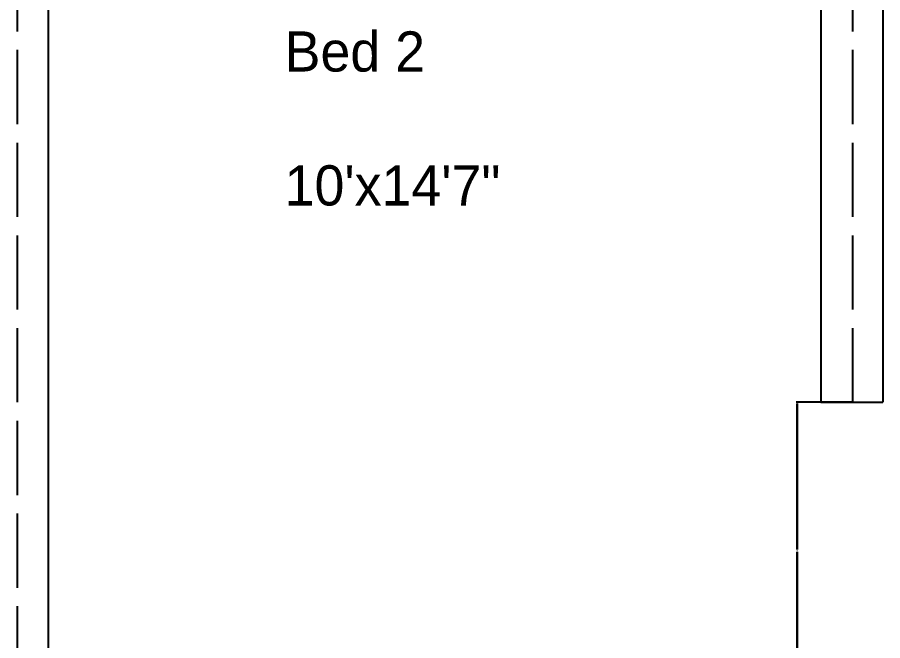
# Model space of a CAD drawing. Header units: inches. Extents: x -1401 to 4392, y -1632 to 1009.
# Drawn here: x 359.9 to 499.9, y 643.7 to 744.6 of the extents above; entities that cross this region are included whole.
import ezdxf

# ---------------------------------------------------------------- set-up
doc = ezdxf.new("R2010")
doc.units = ezdxf.units.IN
doc.header["$MEASUREMENT"] = 0
doc.linetypes.add('ACAD_ISO02W100', pattern=[15, 12, -3])
doc.dimstyles.get("Standard").update_dxf_attribs({"dimtxt": 0.18, "dimasz": 0.18, "dimexe": 0.18, "dimexo": 0.0625, "dimgap": 0.09, "dimtad": 0, "dimtih": 1, "dimtoh": 1, "dimdec": 1, "dimzin": 0, "dimdsep": 46, "dimlunit": 3, "dimtxsty": 'Standard', "dimcen": 0.09, "dimadec": 0, "dimazin": 0, "dimtfac": 1, "dimtdec": 1, "dimtofl": 0, "dimtmove": 0, "dimatfit": 3, "dimfxl": 1, "dimtolj": 1, "dimtzin": 0, "dimlwd": 30, "dimarcsym": 0})

# ---------------------------------------------------------------- blocks, each defined once
blk = doc.blocks.new('*D36')
at = {"color": 0, "lineweight": -2}
for p, q in [((495.03, 682.28), (485.89, 682.28)), ((495.03, 634.28), (485.89, 634.28))]:
    blk.add_line(p, q, dxfattribs=at)
at = {"color": 0, "lineweight": 30}
for p, q in [((486.07, 682.1), (486.07, 658.46)), ((486.07, 634.46), (486.07, 658.1))]:
    blk.add_line(p, q, dxfattribs=at)
at = {"color": 0}
for points in [[(486.04, 682.1), (486.1, 682.1), (486.07, 682.28)], [(486.04, 634.46), (486.1, 634.46), (486.07, 634.28)]]:
    blk.add_solid(points, dxfattribs=at)
at = {"layer": 'Defpoints', "color": 0}
for p in [(486.07, 682.28), (495.09, 682.28), (495.09, 634.28)]:
    blk.add_point(p, dxfattribs=at)
at = {"color": 0, "insert": (486.07, 658.28), "char_height": 0.18, "attachment_point": 5}
blk.add_mtext("\\A1;4'", dxfattribs=at)

msp = doc.modelspace()

# ---------------------------------------------------------------- linework, layer by layer
at = {"linetype": 'ACAD_ISO02W100'}
for p, q in [((359.91, 814.28), (359.91, 629.28)), ((495.09, 682.28), (495.09, 814.28))]:
    msp.add_line(p, q, dxfattribs=at)
for p, q in [((364.91, 809.28), (364.91, 629.28)), ((489.91, 809.28), (489.91, 682.28)), ((499.91, 809.28), (499.91, 682.28)), ((489.91, 682.28), (499.91, 682.28))]:
    msp.add_line(p, q)

# ---------------------------------------------------------------- texts
at = {"insert": (403.16, 742.29), "char_height": 6.5, "width": 95.6248, "attachment_point": 1}
msp.add_mtext('Bed 2\\P\\P10\'x14\'7"', dxfattribs=at)

# ---------------------------------------------------------------- dimensions: what is measured, and where the dimension line sits
dim = msp.add_linear_dim(base=(486.07, 682.28), p1=(495.09, 634.28), p2=(495.09, 682.28), angle=90, dimstyle='Standard')
dim.commit()
dim.dimension.update_dxf_attribs({"geometry": '*D36', "text_midpoint": (486.07, 658.28)})

doc.saveas('drawing.dxf')
